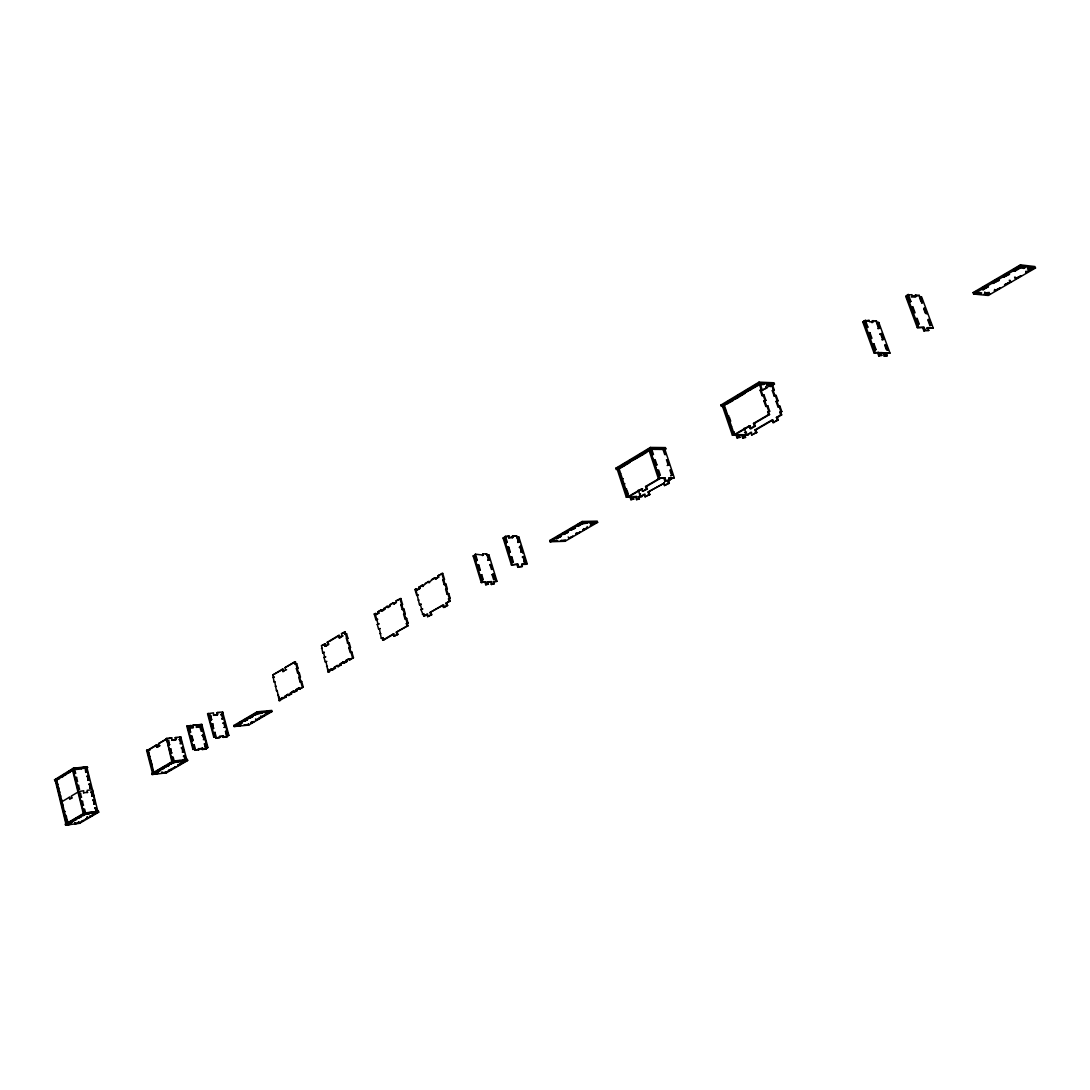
<?xml version="1.0" encoding="UTF-8"?>
<svg xmlns="http://www.w3.org/2000/svg" width="1090" height="1090" viewBox="0 0 1090 1090"><rect width="100%" height="100%" fill="white"/><g stroke="black" fill="none" stroke-linecap="round" stroke-linejoin="round"><path stroke-width="1.5" d="M54.5 779.841L55.617 780.726L54.5 779.841L73.289 768.246L87.323 766.692L87.568 767.673L86.165 768.096M55.89 779.432L57.293 779.009L55.89 779.432L57.089 784.323L57.974 784.228M61.435 776.448L58.479 777.824L59.596 778.71L55.767 780.181L66.408 823.536L68.166 823.304L67.512 820.675M60.55 776.543L61.667 777.429L63.751 776.148L62.634 775.263L64.719 773.982L65.836 774.867M72.131 770.984L71 770.099L73.643 768.464L76.872 768.109M54.745 780.822L73.534 769.227L87.568 767.673M73.888 769.458L55.249 780.508L65.877 823.836M86.614 772.36L85.919 767.115L81.014 767.919L85.047 767.21L85.742 772.456M81.26 768.913L81.546 767.592M74.338 773.736L75.741 773.314L73.997 768.695L76.341 768.436M75.319 777.701L76.722 777.279L77.186 781.571M58.942 788.152L58.056 788.247L59.024 792.171L59.896 792.076M77.717 781.244L76.3 781.666L76.954 784.309M86.723 776.407L88.14 775.985L88.59 780.249M59.991 796.109L60.863 796M77.281 785.631L78.698 785.209L79.148 789.501M87.718 780.358L89.121 779.936M78.262 789.61L79.679 789.187M61.83 799.937L60.945 800.046L60.304 797.417M88.699 784.309L90.102 783.887L90.552 788.152M60.55 802.117L62.307 801.899M77.88 791.694L83.698 790.754L83.562 793.07M147.177 750.029L153.363 773.042L152.464 773.137L146.605 750.37L148.976 749.838M172.751 761.692L171.852 761.787L166.47 738.434L171.77 737.889L171.716 740.328L176.076 739.579L175.531 737.508L180.804 736.963L186.785 759.839L182.616 760.302M194.224 744.661L195.015 750.315L194.224 744.661L193.325 744.756L194.442 748.994L192.93 749.443L186.812 726.199L190.941 725.49L190.886 727.957L190.941 725.49M228.873 735.369L227.347 735.818L228.873 735.369L222.619 711.988L217.305 712.492L217.251 714.986L213.449 715.353L213.504 712.86L207.536 713.732L213.79 737.235L215.316 736.772L214.185 732.494L215.084 732.398L215.888 738.107L215.084 732.398M617.104 469.558L615.741 468.278L650.417 447.431L665.431 447.581L665.854 448.876L663.905 450.034M720.817 405.099L722.22 406.461L720.817 405.099L759.022 382.127L773.982 382.767L774.445 384.116L770.112 386.691M61.953 801.695L69.27 797.308L69.692 799.311L71.899 797.989M78.766 791.599L71.368 796.041L71.858 798.016M156.142 745.083L156.688 747.154L157.587 747.059L157.042 744.988L156.142 745.083L148.077 749.934L154.208 773.736L153.363 773.042M156.688 747.154L159.14 745.683L158.595 743.612L166.77 738.693L167.315 740.778L168.814 740.328L169.304 744.865M274.953 681.836L274.04 681.918L272.882 674.914L282.215 669.315L283.127 669.233L283.741 671.44L282.828 671.522L282.215 669.315M282.828 671.522L285.662 669.819L285.049 667.611L294.504 661.93L295.431 661.848L296.044 664.069L295.118 664.151L294.504 661.93M322.708 652.869L324.343 652.379L322.708 652.869L321.509 645.689L325.188 643.972L325.815 646.234L324.888 646.288L324.261 644.04M324.888 646.288L327.872 644.517L327.232 642.255L338.486 635.484L339.412 635.429L340.066 637.691L339.14 637.759L338.486 635.484M339.14 637.759L342.151 635.947L341.511 633.672L345.244 631.928L347.574 643.373L349.222 642.868L350.517 647.433L348.868 647.937L350.176 652.501L351.825 651.997L353.46 657.72L349.836 659.845L348.582 658.769L343.118 663.292L342.805 662.148L344.045 663.224L343.118 663.292M375.914 619.774L377.59 619.27L375.914 619.774L374.238 613.997L375.914 613.493L376.241 614.651L375.314 614.706L379.238 612.853L377.249 614.052M378.298 612.907L377.971 611.763L380.969 609.964L382.236 611.054L384.239 609.855M380.969 609.964L381.309 611.109L386.991 606.34L388.258 607.443L386.991 606.34M387.331 607.498L393.054 602.702L394.321 603.806L393.054 602.702M393.395 603.86L396.433 602.034L396.092 600.863L400.848 598.519L402.551 604.351L400.861 604.868L402.224 609.528L403.927 609.024L405.303 613.697L403.6 614.215L404.976 618.888L406.679 618.384L408.055 623.071L406.352 623.575L407.033 625.919L396.31 632.2L396.992 634.53L393.953 636.315L393.272 633.971L394.199 633.917L383.625 640.089L382.699 640.157L382.018 637.841L382.958 637.773L383.625 640.089M417.661 595.331L416.721 595.385L414.99 589.513L416.693 588.995L417.048 590.167L416.107 590.221L420.168 588.3L419.814 587.129L422.947 585.248L423.288 586.42L422.007 585.289L422.947 585.248M419.228 588.341L418.873 587.169L422.007 585.289M422.361 586.475L428.288 581.515L429.583 582.646M428.288 581.515L428.643 582.7L434.624 577.714L435.905 578.858L434.624 577.714M434.965 578.899L438.153 576.992L437.798 575.806L442.717 573.367L444.502 579.308L442.758 579.826L444.189 584.581L445.933 584.063L447.35 588.818L445.619 589.349L447.05 594.118L448.78 593.6L450.211 598.369L448.481 598.887L449.189 601.285L445.974 603.165L446.696 605.549L443.48 607.416L442.772 605.032L430.073 612.457L430.768 614.828L427.621 616.668L426.912 614.297L427.852 614.242L423.778 616.136L420.904 609.514L422.62 608.997L420.904 609.514M624.938 463.318L622.39 464.858L623.33 464.858M631.328 459.49L634.83 457.95M639.04 454.843L641.615 453.29M655.526 449.366L655.104 448.072L650.389 448.031L645.512 450.96L646.874 452.255L639.108 456.914L637.745 455.62M729.442 400.507L733.188 398.858M736.458 396.283L739.293 394.594M747.795 389.471L744.961 391.187L745.41 392.523L759.212 384.852L764.049 384.361L759.349 384.157L723.256 405.834M754.852 385.233L757.536 383.625M70.087 797.226L69.215 797.335M148.39 750.179L157.042 744.988M283.127 669.233L272.882 674.914M295.431 661.848L285.049 667.611M325.188 643.972L321.509 645.689M329.562 641.342L339.412 635.429M345.244 631.928L341.511 633.672M375.914 613.493L374.238 613.997M381.895 609.909L377.971 611.763M385.915 607.498L387.917 606.285M393.981 602.647L390.016 604.514M400.848 598.519L396.092 600.863M416.693 588.995L414.99 589.513M429.228 581.474L425.141 583.409M435.55 577.673L431.449 579.621M442.717 573.367L437.798 575.806M650.349 448.617L651.33 448.031L653.469 454.503L651.548 455.075M737.412 396.324L740.233 394.621M475.499 554.197L474.668 554.701L476.494 560.71L477.325 560.219L475.499 554.197L483.333 555.123L482.965 553.924L482.516 555.628M506.469 542.834L504.588 536.73L509.18 536.117L509.561 537.329L513.295 537.22L512.927 536.007L512.068 536.512L512.45 537.724L513.295 537.22M616.163 469.558L650.853 448.726L665.854 448.876M721.267 406.42L759.498 383.476L774.445 384.116M865.337 320.092L867.872 327.082L866.7 327.79L864.152 320.801L869.057 320.392L869.561 321.782L873.267 322.068L872.763 320.678L871.578 321.387L872.082 322.776M916.145 296.439L914.932 297.161L914.401 295.758L915.627 295.022L916.145 296.439L912.466 296.099L911.935 294.682L907.016 295.063L909.115 300.731M473.155 555.968L474.927 555.437L473.155 555.968L481.235 582.551L485.827 581.869L486.562 584.294L488.429 584.199L487.693 581.788L491.427 581.597L492.162 584.022L494.015 583.927L493.28 581.515L496.999 581.338L488.906 554.919L487.162 555.45M503.076 538.01L504.874 537.465L503.076 538.01L511.387 564.92L517.873 564.184L518.636 566.636L522.369 566.473L521.606 564.034L527.192 563.803L518.881 537.057L517.954 537.084L517.11 537.588L518.608 542.438L519.467 541.934L517.954 537.084M651.125 453.781L649.844 449.911L618.057 468.986L619.72 474.096L620.673 473.537M877.872 322.422L879.902 327.981L878.717 328.676L876.701 323.13L877.872 322.422L878.799 322.504L889.985 353.133L885.121 353.596L886.306 352.915L887.328 355.708L885.489 355.599L884.467 352.792L879.589 353.255L880.775 352.574L881.796 355.381L879.943 355.272L878.922 352.452L874.017 352.915L862.803 322.054L864.915 321.427L866.945 327.014L867.872 327.082M921.091 301.821L919.51 297.597L920.737 296.861L921.65 296.943L933.217 328.036L926.5 328.335L927.726 327.613L928.789 330.461L925.11 330.188L924.048 327.327L917.276 327.627L905.695 296.317L907.834 295.663L909.946 301.344L910.872 301.426L908.243 294.327M388.258 607.443L390.274 606.231M394.321 603.806L396.351 602.593M417.048 590.167L420.168 588.3M435.905 578.858L439.093 576.937L438.153 576.992M630.129 462.31L619.951 468.414L618.057 468.414L627.254 496.645L631.028 496.59L631.859 499.166L633.74 499.138L632.909 496.577L636.655 496.522L637.486 499.084L639.367 499.07L638.522 496.509L642.255 496.454L638.808 497.04M637.827 457.691L630.456 461.533L630.047 460.253L630.987 460.253M728.038 403.559L723.365 405.167L733.406 434.556L737.167 434.624L738.08 437.294L739.96 437.322L739.047 434.651L737.985 435.264L742.78 434.719L743.693 437.39L745.56 437.417L744.647 434.746L743.598 435.36L748.367 434.815L744.647 434.746M735.055 399.349L744.933 393.408M864.915 321.427L862.803 322.054M171.77 737.889L168.841 738.489M654.123 448.658L655.104 448.072M62.443 803.671L63.411 807.608M79.257 793.588L80.66 793.166L81.123 797.458M148.608 751.991L149.098 756.474L149.984 756.378M188.27 728.215L189.783 727.766L190.287 732.344L189.388 732.439L188.27 728.215L189.783 727.766M192.93 725.286L192.876 727.752L192.93 725.286L196.35 724.945L196.295 727.412L198.871 726.853L198.326 724.755L201.814 724.414L207.945 747.536L206.432 747.985L205.928 743.421L206.432 747.985M211.678 719.577L210.152 720.04L209.634 715.408L210.547 715.312L211.678 719.577L211.051 719.959L210.547 715.312M295.118 664.151L296.725 663.66L297.965 668.115L296.357 668.592L297.597 673.048L299.205 672.557L300.445 677.026L298.837 677.503L300.077 681.958L301.685 681.482L303.238 687.068L299.805 689.071L298.578 688.035L299.805 689.071M344.317 631.982L344.971 634.257L346.62 633.767L347.914 638.318L346.266 638.808M504.588 536.73L509.18 536.117M867.872 321.1L869.057 320.392M157.587 747.059L160.039 745.587L159.14 745.683M296.044 664.069L296.725 663.66M325.815 646.234L327.804 645.035M340.066 637.691L343.078 635.879L342.151 635.947M346.62 633.767L344.971 634.257M89.68 788.261L91.083 787.838M196.35 724.945L192.317 725.654M508.335 536.621L508.717 537.833L509.561 537.329M912.466 296.099L911.24 296.821L913.706 297.052M175.476 739.933L175.531 737.508M217.251 714.986L217.305 712.492M657.87 448.699L663.524 448.154L665.663 454.598L664.723 454.584L662.584 448.154L661.616 448.739M198.271 727.221L198.326 724.755M400.861 604.868L402.551 604.351M416.721 595.385L418.437 594.868M442.758 579.826L444.502 579.308M725.082 411.148L726.131 410.521M768.6 411.856L769.54 414.568L768.6 414.554L767.66 411.829L769.676 411.23L767.796 405.807L765.779 406.42L763.899 400.997L765.916 400.398L764.035 394.989L762.019 395.602L760.152 390.193L762.169 389.593L759.825 382.849M485.868 554.292L486.685 553.788L488.62 560.233L489.451 559.742L487.979 554.96M519.467 541.934L518.527 541.962L516.646 535.899L512.068 536.512M875.27 321.673L876.442 320.964L878.976 327.913L879.902 327.981M918.08 296.099L919.292 295.376L921.922 302.421L922.835 302.502L920.737 296.861M87.173 792.634L87.2 790.332L92.459 789.705L94.639 800.932M760.152 390.193L762.169 389.593M865.76 327.722L866.945 327.014M179.319 737.412L180.804 736.963M197.712 725.123L201.814 724.414M222.619 711.988L223.246 717.043M761.379 389.103L761.842 390.438L770.426 385.315L769.962 383.98M909.646 302.148L910.872 301.426M80.238 797.567L81.655 797.144M168.405 744.947L169.89 744.511M189.388 732.439L190.9 731.976M274.04 681.918L274.707 681.523L276.465 690.733L277.378 690.651M296.357 668.592L297.965 668.115M769.744 386.323L772.442 384.716L774.309 390.07L772.306 390.683L774.173 396.038L776.175 395.438L778.056 400.807L776.039 401.42L777.919 406.802L779.936 406.189L781.816 411.584L779.8 412.183L780.74 414.881L781.666 414.909L780.726 412.211M90.674 792.212L92.078 791.79L92.527 796.068M178.964 739.579L180.45 739.129L180.94 743.639M200.71 729.85L199.974 727.044L201.473 726.594L202.59 730.791L201.977 731.158L201.473 726.594M222.278 714.195L220.766 714.659L222.278 714.195L223.423 718.446L221.897 718.896L223.423 718.446M488.088 555.409L488.906 554.919M518.881 537.057L517.11 537.588M878.799 322.504L876.701 323.13M377.249 624.393L378.925 623.889L377.249 624.393L378.584 629.012L379.511 628.957M402.224 609.528L403.927 609.024M419.5 604.8L421.217 604.282L419.5 604.8L415.767 589.05M444.189 584.581L445.933 584.063M621.382 479.219L623.276 478.646M762.019 395.602L764.035 394.989M477.856 565.083L477.025 565.574L478.796 565.042L480.268 569.866L479.437 570.356L477.856 565.083L478.796 565.042M508.826 547.207L507.041 547.739L508.826 547.207L510.338 552.085L508.54 552.63L510.338 552.085M869.329 337.519L867.803 333.322L868.989 332.614L869.915 332.682L871.959 338.295L871.019 338.227L868.989 332.614M772.306 390.683L774.309 390.07M869.915 332.682L867.803 333.322M912.97 307.108L912.044 307.026L914.156 312.707L915.082 312.789L912.97 307.108L911.744 307.83L913.325 312.094M81.232 801.545L82.636 801.123L83.099 805.428M150.733 760.261L151.81 764.403M169.481 749.13L170.98 748.68L171.471 753.217M193.121 740.423L191.608 740.887L191.104 736.295L192.004 736.2L193.121 740.423L192.508 740.791L192.004 736.2M211.283 724.305L212.809 723.842L213.327 728.488L212.414 728.583L211.283 724.305L212.809 723.842M297.597 673.048L299.205 672.557M323.975 657.379L325.61 656.889L323.975 657.379L325.256 661.889L326.183 661.821M347.574 643.373L349.222 642.868M517.682 542.466L518.527 541.962M877.804 328.608L878.976 327.913M921.609 303.224L922.835 302.502M91.655 796.177L93.059 795.755M180.054 743.734L181.54 743.285M201.078 731.254L202.59 730.791M378.584 629.012L380.26 628.508M403.6 614.215L405.303 613.697M445.619 589.349L447.35 588.818M763.899 400.997L765.916 400.398M774.173 396.038L776.175 395.438M82.213 805.537L83.63 805.115M170.571 753.313L172.07 752.863M212.414 728.583L213.953 728.12M276.465 690.733L277.132 690.338L279.19 700.666L283.168 697.505L279.558 699.167L280.471 699.085M298.837 677.503L300.445 677.026M325.256 661.889L326.877 661.398M348.868 647.937L350.517 647.433M520.039 546.826L519.181 547.33L520.966 546.785L520.039 546.826L521.551 551.69L522.478 551.649L521.62 552.153L520.121 547.289M881.933 333.54L879.834 334.18L881.933 333.54L883.963 339.113L882.791 339.808L880.747 334.248M490.091 565.029L490.922 564.538L492.38 569.348L491.454 569.389L489.996 564.579L490.922 564.538M924.933 308.143L924.02 308.061L926.119 313.716L927.031 313.797L924.933 308.143L923.707 308.865L925.287 313.103M92.65 800.142L94.053 799.719L94.503 804.011M181.144 747.89L182.63 747.44L183.12 751.95M203.694 735.001L202.195 735.45L203.694 735.001L204.198 739.565L203.094 735.355M224.554 722.684L223.028 723.147L224.554 722.684L225.698 726.935L224.172 727.398L225.698 726.935M382.958 637.773L381.268 638.277L379.334 628.576M404.976 618.888L406.679 618.384M447.05 594.118L448.78 593.6M624.734 489.478L626.627 488.906M731.594 426.544L730.545 427.157L731.921 431.177M765.779 406.42L767.796 405.807M481.739 574.702L479.968 575.234L481.739 574.702L483.211 579.539L481.439 580.071L483.211 579.539M667.175 465.484L669.083 464.899L667.38 459.748L666.44 459.735L668.156 464.899M776.039 401.42L778.056 400.807M510.992 557.494L511.85 556.99L513.363 561.895L511.564 562.426L513.363 561.895M874.848 350.217L876.033 349.522L873.989 343.909L872.804 344.603L874.344 348.814M917.194 318.484L916.268 318.416L918.38 324.125L919.306 324.193L917.194 318.484L915.954 319.207L918.066 324.915M83.208 809.529L84.625 809.107L85.851 814.094L83.194 815.661L82.063 814.775L67.28 823.427L56.407 779.105M171.661 757.496L173.16 757.046L174.523 762.292L170.653 764.117L173.623 762.387L178.12 761.883L177.248 761.188M193.829 749.348L193.325 744.756M300.077 681.958L301.685 681.482M332.273 668.783L331.346 668.851L332.6 669.914L332.273 668.783L328.117 672.067L325.965 661.466M520.693 552.194L521.551 551.69M881.865 339.753L883.963 339.113M66.667 819.653L66.545 816.71M351.103 652.433L351.825 651.997M93.631 804.12L95.048 803.698M182.234 752.046L183.72 751.596M203.312 739.66L204.811 739.211M381.268 638.277L382.018 637.841M406.352 623.575L408.055 623.071M448.481 598.887L450.211 598.369M658.415 475.853L660.349 475.281L658.619 470.076L657.679 470.076L659.395 475.281M767.66 411.829L769.676 411.23M777.919 406.802L779.936 406.189M65.359 824.149L84.38 813.017L98.441 811.219L98.686 812.214L79.597 823.304L65.604 825.144L65.359 824.149L66.245 824.026M151.878 773.478L173.037 761.093L187.385 759.485L187.657 760.534L166.429 772.865L152.15 774.527L151.878 773.478L153.05 774.418M192.93 749.443L194.442 748.994M213.79 737.235L215.316 736.772M233.887 725.463L257.185 711.811L271.751 710.421L272.05 711.511L248.684 725.082L234.173 726.54L233.887 725.463L235.086 726.458M549.701 540.531L582.224 521.483L597.225 521.129L597.62 522.382L565.07 541.294L550.082 541.771L549.701 540.531L551.036 541.744M973.098 292.583L1020.444 264.856L1034.928 266.546L1035.5 268.017L988.249 295.472L973.643 294.041L973.098 292.583L974.01 292.679M492.925 574.198L494.506 579.458L495.337 578.967L493.579 579.499L492.094 574.675L493.852 574.158L495.691 580.262M165.653 765.848L156.265 771.339L156.538 772.374L159.767 770.902L159.494 769.867M173.351 761.338L168.01 764.458L168.282 765.507L165.925 766.883L169.182 765.412L168.909 764.363M236.067 724.618L235.726 726.076L240.277 725.627L240.618 724.169L240.277 725.627M243.778 720.109L247.28 718.501L247.58 719.591L244.991 721.103L243.778 720.109L247.28 718.501M248.97 717.084L252.485 715.462L252.771 716.552L250.169 718.078L248.97 717.084L252.485 715.462M262.009 711.675L257.444 712.111L254.174 714.032L262.009 711.675L262.309 712.765L254.474 715.122L257.744 713.201L262.309 712.765M282.255 697.586L282.555 698.704L287.665 694.425L288.891 695.461L287.665 694.425M287.964 695.543L293.101 691.237L294.327 692.273L293.101 691.237M293.414 692.354L298.578 688.035M328.117 672.067L328.512 670.514L331.346 668.851M331.673 669.982L337.055 665.513L338.309 666.576L337.055 665.513M337.382 666.644L342.805 662.148M557.181 536.662L559.579 535.272L560.914 536.484L556.391 538.61L560.914 536.484M567.713 531.021L563.162 533.16L567.713 531.021L568.122 532.274L563.571 534.413L568.122 532.274M572.822 527.519L570.397 528.936L574.975 526.783L575.37 528.037L570.792 530.19L575.37 528.037M577.673 524.672L582.251 521.987L582.646 523.255L587.36 523.145L582.673 523.772L578.082 525.939L577.673 524.672L582.278 522.505L582.673 523.772M975.305 291.916L976.599 291.166L977.144 292.624L981.736 293.074L980.441 293.823L975.863 293.373L977.144 292.624M986.981 285.09L981.777 288.128L983.248 289.681L988.453 286.643L982.335 289.586L983.248 289.681M992.213 282.024L997.459 278.958L998.93 280.512L998.372 279.054M1004.053 275.089L1006.697 273.549M1020.008 265.756L1013.332 269.666L1014.817 271.233L1020.158 268.113L1025.131 267.759L1020.581 267.227L1013.904 271.137L1014.817 271.233M493.852 574.158L492.094 574.675M522.205 557.058L523.99 556.527L526.334 564.293L527.192 563.803M886.006 344.699L885.094 344.631L887.124 350.231L888.05 350.285L886.006 344.699L884.821 345.394L886.347 349.577M929.143 319.452L928.23 319.384L930.329 325.052L931.242 325.133L929.143 319.452L927.917 320.174L930.015 325.842M242.116 721.525L238.642 723.12L241.203 721.621L242.416 722.615L238.928 724.21L242.416 722.615M284.953 696.019L288.578 694.344M290.376 692.831L294.014 691.155M295.826 689.643L299.491 687.954M334.194 667.189L337.982 665.445M339.93 663.837L343.732 662.08M345.68 660.458L349.508 658.701L349.836 659.845M558.121 536.634L560.519 535.245M983.998 287.46L986.6 285.934M1015.58 268.985L1018.251 267.418M65.604 825.144L84.625 814.012L98.686 812.214M94.626 808.085L96.029 807.663L97.024 811.641M152.15 774.527L173.31 762.142L187.657 760.534M183.324 756.215L184.809 755.765L186.172 760.984L182.303 762.809L185.273 761.079M202.222 749.525L202.563 748.122L202.222 749.525L205.819 749.143L204.416 743.871L205.928 743.421M223.123 737.358L223.464 735.927L223.123 737.358L226.734 736.976L225.93 731.281L226.829 731.199L227.974 735.45M234.173 726.54L257.485 712.915L272.05 711.511M550.082 541.771L582.632 522.737L597.62 522.382M618.997 468.986L617.104 468.986L626.3 497.204L627.254 496.645M649.844 449.911L648.891 449.897L658.333 478.469L664.968 477.87L665.827 480.472L669.573 480.445L668.715 477.856L674.315 477.829L664.886 449.448L649.872 449.312L659.314 477.883M724.196 405.862L722.316 405.793L732.357 435.169L733.406 434.556M973.643 294.041L1021.003 266.341L1035.5 268.017M72.608 821.846L69.624 823.182L72.608 821.846L72.362 820.852M75.946 819.489L73.834 820.729L76.818 819.38L75.701 818.495M78.058 818.263L81.055 816.9L78.058 818.263L77.812 817.255M82.309 815.77L84.979 814.216L89.38 813.644L85.32 814.407M156.538 772.374L159.767 770.902M163.568 768.273L161.211 769.635L164.467 768.164L163.296 767.224M226.829 731.199L225.303 731.649M235.726 726.076L240.917 725.245M244.078 721.199L247.58 719.591M249.256 718.16L252.771 716.552M279.19 700.666L280.784 700.189M298.878 689.153L303.238 687.068M348.909 659.913L353.46 657.72M382.699 640.157L393.272 633.971M423.778 616.136L426.912 614.297M481.235 582.551L485.827 581.869M511.387 564.92L517.873 564.184M551.922 541.226L557.508 540.558L551.922 541.226L551.526 539.972L552.426 539.455L552.807 540.708M578.082 525.939L582.646 523.255M645.566 486.467L646.506 486.467L647.365 489.056L646.424 489.069L645.566 486.467L659.273 478.456M755.356 426.108L754.416 426.081L753.49 423.383L754.43 423.411L755.356 426.108L751.078 428.602L750.138 425.904L749.198 425.89L734.347 434.569L724.305 405.194M753.49 423.383L768.6 414.554M874.017 352.915L878.922 352.452M917.276 327.627L924.048 327.327M998.018 280.416L992.772 283.495L998.93 280.512M155.107 773.627L154.249 772.933M285.866 695.924L286.18 697.041L282.555 698.704M288.891 695.461L291.602 693.867L291.289 692.75M294.327 692.273L297.066 690.679L296.752 689.561M332.6 669.914L335.447 668.252L335.121 667.107M338.309 666.576L341.17 664.9L340.843 663.756M344.045 663.224L346.933 661.535L346.606 660.39M396.31 632.2L407.973 625.864L407.279 623.521M430.073 612.457L443.712 604.977L444.42 607.362L443.48 607.416M445.974 603.165L450.129 601.23L449.407 598.846M629.134 496.618L642.623 488.742M646.506 486.467L660.213 478.456M735.287 434.583L750.138 425.904M754.43 423.411L769.54 414.568M195.015 750.315L202.563 748.122M223.464 735.927L219.226 736.663L222.837 736.295M1020.158 268.113L1019.586 266.641L1023.224 267.064L1024.559 266.287M626.3 497.204L631.028 496.59M732.357 435.169L737.167 434.624M71.395 824.149L67.008 824.721L71.395 824.149L71.15 823.154M178.12 761.883L173.923 762.632M198.625 749.92L198.952 748.503M219.853 736.295L219.512 737.739L215.888 738.107M658.333 478.469L664.968 477.87M618.575 467.705L617.635 467.705L618.589 467.133L628.194 496.631L641.683 488.742L642.528 491.331L646.424 489.069M749.198 425.89L750.138 428.588L754.416 426.081M397.237 632.132L397.918 634.462L393.953 636.315M431 612.403L431.708 614.774L427.621 616.668M444.42 607.362L447.622 605.495L446.914 603.111M647.365 489.056L642.528 491.331M670.609 475.826L672.53 475.24L670.8 470.076L669.873 470.076L671.59 475.254M744.538 432.73L746.527 432.131M779.8 412.183L781.816 411.584M523.718 561.936L525.503 561.391L524.644 561.895L523.132 557.017M630.061 497.149L630.906 499.724L631.859 499.166M736.118 435.237L737.031 437.907L738.08 437.294M74.883 823.686L79.774 822.814L74.883 823.686L74.651 822.705L75.414 823.386M162.26 772.81L166.702 772.292L162.26 772.81L161.988 771.775M633.195 497.108L636.655 496.522M985.387 293.428L984.093 294.177L988.63 294.627L989.924 293.878L985.387 293.428L984.829 291.984M484.995 582.36L485.731 584.785L486.562 584.294M877.736 353.146L878.758 355.953L879.943 355.272M488.102 582.21L491.427 581.597M633.74 499.138L630.906 499.724M663.987 478.442L664.846 481.044L665.827 480.472M739.96 437.322L737.031 437.907M267.214 713.882L270.484 711.974L270.184 710.884L266.914 712.805L267.214 713.882L266.301 713.977L268.93 712.451L268.63 711.361L266.205 711.593M590.794 524.345L594.227 522.342M985.06 292.883L989.366 292.433M1030.036 268.767L1032.693 267.227L1033.265 268.685L1025.704 272.459L1031.031 269.366L1030.459 267.895L1028.061 267.622M488.429 584.199L485.731 584.785M517.014 564.688L517.777 567.141L518.636 566.636M881.796 355.381L878.758 355.953M922.821 328.049L923.87 330.897L925.11 330.188M97.364 811.846L98.441 811.219M187.385 759.485L186.186 760.18L184.905 755.288M87.336 818.018L85.224 819.258L88.208 817.909L87.091 817.037L88.208 817.909M180.817 764.09L177.561 765.575L180.817 764.09L180.545 763.054M205.819 749.143L205.029 743.516M226.734 736.976L225.93 731.281M255.891 720.027L256.79 719.931L255.591 718.95L255.891 720.027L259.379 718.433L259.093 717.343M593.927 523.5L590.262 525.625L595.767 522.941L590.194 523.582L593.927 523.5L593.519 522.233M648.073 492.012L664.546 482.965L648.073 492.012L648.918 494.574L649.858 494.574L649.013 491.999M667.53 480.704L668.47 480.69L669.328 483.279L668.388 483.279L667.53 480.704L671.467 478.415M747.44 434.801L751.664 432.349L746.514 434.787L744.225 428.125M754.975 429.869L755.901 429.882L756.814 432.553L755.888 432.539L754.975 429.869L772.088 419.909L773.014 422.607L778.274 420.113L777.333 417.429L776.407 417.402L777.347 420.1L778.274 420.113M776.407 417.402L780.74 414.881M1010.757 281.779L1004.612 284.722L1010.757 281.779L1010.198 280.321M1015.117 278.618L1021.303 275.647L1016.016 278.713L1014.545 277.16M92.459 815.443L89.462 816.792L92.459 815.443L92.214 814.448M95.157 807.785L96.397 812.759L93.726 814.312L97.269 812.636L92.364 813.508L95.865 813.072M171.389 769.581L168.146 771.039L171.389 769.581L171.116 768.545M251.627 722.943L254.215 721.444L250.727 723.024L251.627 722.943L251.34 721.852M256.79 719.931L259.379 718.433M264.597 715.408L261.082 717.016L264.597 715.408L264.298 714.318M569.498 538.215L573.081 536.13L568.571 538.242L569.498 538.215L568.176 536.989M576.678 534.032L580.289 531.934L575.752 534.059L576.678 534.032L576.283 532.792M587.551 527.724L582.986 529.863L587.551 527.724L587.142 526.47M641.329 496.468L645.157 494.233M668.47 480.69L672.394 478.401M755.901 429.882L773.014 419.936L773.941 422.62M777.333 417.429L781.666 414.909M995.102 290.866L1000.293 287.855L994.189 290.785L995.102 290.866L994.543 289.422M635.702 497.081L636.533 499.642L637.486 499.084M669.573 480.445L664.846 481.044M674.315 477.829L668.974 478.415M741.731 435.332L742.644 438.003L743.693 437.39M490.595 582.087L491.331 584.499L492.162 584.022M496.999 581.338L493.688 581.937M522.369 566.473L517.777 567.141M883.281 353.487L884.303 356.294L885.489 355.599M928.789 330.461L923.87 330.897M639.367 499.07L636.533 499.642M745.56 437.417L742.644 438.003M494.015 583.927L491.331 584.499M887.328 355.708L884.303 356.294M638.29 490.091L640.389 496.481L644.231 494.247L645.062 496.808L648.918 494.574M663.619 482.979L664.464 485.554L668.388 483.279M750.738 432.321L751.65 434.992L755.888 432.539M773.014 422.607L777.347 420.1M649.858 494.574L645.062 496.808M669.328 483.279L664.464 485.554M756.814 432.553L751.65 434.992M67.198 819.353L65.795 819.775L66.436 822.405M66.218 815.402L64.828 815.811L63.847 811.873L65.25 811.45M87.963 812.799L83.848 813.317L73.003 769.554L87.037 768L97.896 811.532M89.135 812.65L96.152 811.764M84.094 792.743L87.786 792.307M154.208 773.736L158.677 773.219L153.622 774.077M180.232 760.575L172.452 761.433L166.47 738.434M86.273 772.142L87.145 772.033M186.172 760.984L181.103 761.828L184.687 761.433M62.634 775.263L63.506 775.167M168.282 765.507L169.182 765.412M71 770.099L71.885 770.003M73.357 769.785L72.471 769.881L83.317 813.63M74.243 769.69L77.758 769.295L78.044 767.987M195.628 749.947L199.238 749.566M202.835 749.171L206.432 748.789M207.046 747.631L207.945 747.536M198.353 748.857L201.95 748.476M192.712 745.11L193.625 745.015M204.416 743.871L205.315 743.775M146.605 750.37L150.093 750.002M172.315 739.974L176.076 739.579M173.637 740.355L174.536 740.26M158.595 743.612L167.669 738.598L165.871 738.788M216.515 737.753L220.139 737.371M223.75 736.99L227.36 736.622M174.945 737.862L177.261 737.617M190.491 736.649L191.404 736.568M186.812 726.199L190.341 725.845M191.499 727.589L193.489 727.398M196.895 727.057L198.871 726.853M199.974 727.044L200.873 726.962M268.93 712.451L265.292 712.792L270.484 711.974M260.783 715.926L261.981 716.92M214.076 714.986L217.864 714.618M209.021 715.776L209.92 715.694M267.159 711.184L270.184 710.884M216.678 712.874L219.335 712.615M277.678 695.148L278.59 695.066M290.689 693.948L291.602 693.867M285.253 697.123L286.18 697.041M296.139 690.76L297.066 690.679M275.252 686.319L276.165 686.237M328.512 670.514L329.439 670.445M328.826 671.644L329.752 671.576M273.495 677.122L274.408 677.04L272.827 677.517M340.243 664.968L341.17 664.9M326.523 666.412L327.45 666.331M285.662 669.819L286.588 669.75M334.521 668.32L335.447 668.252M346.007 661.603L346.933 661.535M321.441 648.373L322.368 648.305M327.232 642.255L328.158 642.187L328.798 644.449L327.872 644.517M379.933 633.644L380.86 633.576M396.992 634.53L397.918 634.462M346.988 638.372L347.914 638.318M407.033 625.919L407.973 625.864M430.768 614.828L431.708 614.774M422.293 614.229L423.233 614.174M446.696 605.549L447.622 605.495M449.189 601.285L450.129 601.23M383.966 608.152L385.247 609.256M418.11 600.086L419.05 600.031M418.873 587.169L419.814 587.129M479.328 569.906L480.268 569.866M522.151 564.47L526.334 564.293M511.85 556.99L510.91 557.017L512.504 562.385M523.99 556.527L523.064 556.554L524.576 561.432M477.325 560.219L475.567 560.75L476.494 560.71M489.451 559.742L487.693 560.274L488.62 560.233M482.965 553.924L486.685 553.788M506.373 542.343L507.313 542.316L505.433 536.226M508.717 537.833L512.45 537.724M512.927 536.007L516.646 535.899M574.975 526.783L574.035 526.811L574.43 528.064M627.363 494.056L628.303 494.043L627.05 490.187M639.558 493.92L640.484 493.906M624.952 483.769L623.058 484.342L621.804 480.499M622.812 466.139L623.753 466.139M615.741 468.278L616.681 468.278M627.159 462.555L626.205 462.555L627.567 463.836M635.252 459.231L633.889 457.936M642.051 454.584L642.991 454.584M733.434 431.899L734.374 431.913M739.047 434.651L742.78 434.719M750.138 428.588L751.078 428.602M729.769 421.19L730.709 421.217L729.346 417.211M727.943 415.862L728.883 415.876M728.978 401.379L728.038 401.352L729.442 402.714L733.638 400.194L732.248 398.831M736.922 397.618L737.862 397.659M742.099 395.111L740.696 393.749L741.636 393.776M750.628 390.002L749.225 388.626M761.842 390.438L767.06 387.917L765.671 386.555M770.426 385.315L766.706 385.165L772.442 384.716M754.907 387.427L753.503 386.051M758.885 382.808L763.572 383.012M880.775 352.574L884.467 352.792M886.306 352.915L889.985 353.133M876.033 349.522L875.106 349.468L873.063 343.841L873.989 343.909M927.726 327.613L933.217 328.036M872.763 320.678L876.442 320.964M864.152 320.801L866.632 321.005M915.627 295.022L919.292 295.376M914.401 295.758L916.853 295.99M905.695 296.317L906.621 296.398L908.719 302.066M1002.732 275.865L1003.645 275.974M1008.018 272.772L1008.931 272.868M1033.265 268.685L1028.756 268.167L1027.42 268.944L1031.031 269.366M1026.031 271.097L1026.603 272.568M1023.224 267.064L1023.796 268.535M1020.444 264.856L1021.003 266.341M1015.458 277.255L1016.016 278.713M1009.286 280.225L1009.844 281.683M988.085 293.183L988.63 294.627M979.883 292.379L980.441 293.823M906.907 295.581L918.502 326.905M911.349 309.178L912.929 313.443M881.02 333.486L883.05 339.058M869.234 334.78L870.774 338.99M863.975 321.346L875.202 352.22M771.516 384.675L773.382 390.043M775.249 395.411L777.129 400.779M779.009 406.161L780.89 411.557M773.232 390.711L775.099 396.079M776.966 401.447L778.846 406.829M759.022 382.127L759.498 383.476M759.349 384.157L761.229 389.552M763.095 394.948L764.976 400.357M766.856 405.78L768.736 411.203M761.093 390.234L762.959 395.629M764.839 401.038L766.72 406.447M670.718 470.526L672.285 475.254M658.851 448.113L659.273 449.393M650.417 447.431L650.853 448.726M650.389 448.031L652.529 454.503M651.984 456.383L653.264 460.266M654.981 465.457L656.698 470.648M657.12 471.956L657.992 474.559M582.224 521.483L582.632 522.737M583.518 528.582L583.913 529.835M578.613 524.644L579.022 525.911M566.773 531.048L567.168 532.302M564.116 533.133L564.511 534.386M559.579 535.272L559.974 536.512M520.475 545.422L522.914 553.284M507.885 547.235L509.48 552.603M503.934 537.493L512.245 564.416M480.799 574.743L482.38 580.03M473.987 555.478L482.066 582.06M441.777 573.408L443.562 579.349M443.698 579.785L446.423 588.873M446.546 589.295L449.284 598.424M424.01 613.725L424.705 616.082M420.29 604.337L421.68 609.051M401.788 604.814L403.164 609.474M404.526 614.147L405.902 618.834M399.907 598.573L401.624 604.405M403 609.078L404.363 613.752M405.739 618.439L407.115 623.126M374.987 613.547L376.418 618.275M376.649 619.324L377.998 623.943M347.192 638.74L349.59 647.501M349.795 647.869L352.533 657.788M328.253 669.165L329.044 671.985M323.417 652.447L324.684 656.957M297.284 668.524L298.524 672.966M299.764 677.421L301.003 681.89M295.812 663.742L297.039 668.184M298.279 672.639L299.518 677.094M300.772 681.563L302.325 687.15M278.972 696.442L280.103 700.584M257.703 712.41L258.003 713.5M257.444 712.111L257.744 713.201M257.185 711.811L257.485 712.915M255.087 713.936L255.387 715.026M251.558 715.558L251.858 716.648M249.883 716.988L250.169 718.078M248.397 724.005L248.684 725.082M246.367 718.596L246.667 719.686M244.691 720.013L244.991 721.103M224.077 720.149L225.33 724.823M226.161 727.943L227.824 734.17M221.379 714.291L222.796 718.814M223.654 722.779L225.071 727.303M212.196 724.223L213.327 728.488M209.634 715.408L210.765 719.673M211.91 723.937L213.041 728.215M213.94 734.279L214.689 737.14M208.163 713.364L214.417 736.867M201.214 724.782L207.332 747.89M200.574 726.689L201.691 730.886M202.808 735.096L203.912 739.306M189.183 728.12L190.287 732.344M188.883 727.848L189.987 732.071M191.104 736.295L192.208 740.519M187.425 725.831L193.543 749.089M180.204 737.317L181.921 743.843M182.766 747.113L184.06 752.018M179.564 739.224L180.64 743.38M181.73 747.536L182.82 751.691M183.91 755.861L185 760.043M179.659 763.15L179.932 764.199M178.174 764.431L178.447 765.466M167.901 740.423L168.991 744.606M170.081 748.775L171.171 752.958M172.261 757.141L173.623 762.387M173.037 761.093L173.31 762.142M168.773 769.908L169.045 770.93M166.157 771.843L166.429 772.865M158.609 769.976L158.868 771.012M86.505 768.327L89.217 779.173M87.255 776.08L88.249 780.031M89.23 783.982L90.211 787.934M91.206 791.899L92.187 795.864M93.181 799.828L94.162 803.807M94.353 813.208L94.598 814.203M90.089 815.688L90.334 816.669M73.643 768.464L74.869 773.409M75.85 777.374L76.831 781.339M77.812 785.318L78.793 789.283M79.788 793.261L80.769 797.253M81.764 801.232L82.745 805.224M83.739 809.216L84.979 814.216M73.289 768.246L73.534 769.227M84.38 813.017L84.625 814.012M79.938 816.015L80.183 817.01M79.352 822.323L79.597 823.304M79.011 822.133L79.243 823.114M78.657 821.942L78.385 823.236L78.139 822.242M64.719 773.982L64.964 774.963M71.477 820.961L71.722 821.955M56.775 779.323L57.007 780.304M68.902 771.393L66.803 772.687L67.049 773.668L70.032 772.279L68.902 771.393M1008.591 274.244L1003.291 277.337L1009.504 274.339L1008.591 274.244M244.541 724.891L243.901 725.259L249.065 724.428L244.541 724.891M561.255 540.436L560.369 540.953L565.928 540.286L561.255 540.436M83.112 820.484L81.001 821.71L83.984 820.361L83.112 820.484M175.19 766.938L172.847 768.314L176.09 766.842L175.19 766.938M656.902 464.871L655.962 464.871L654.245 459.68L655.185 459.68L656.902 464.871"/></g></svg>
